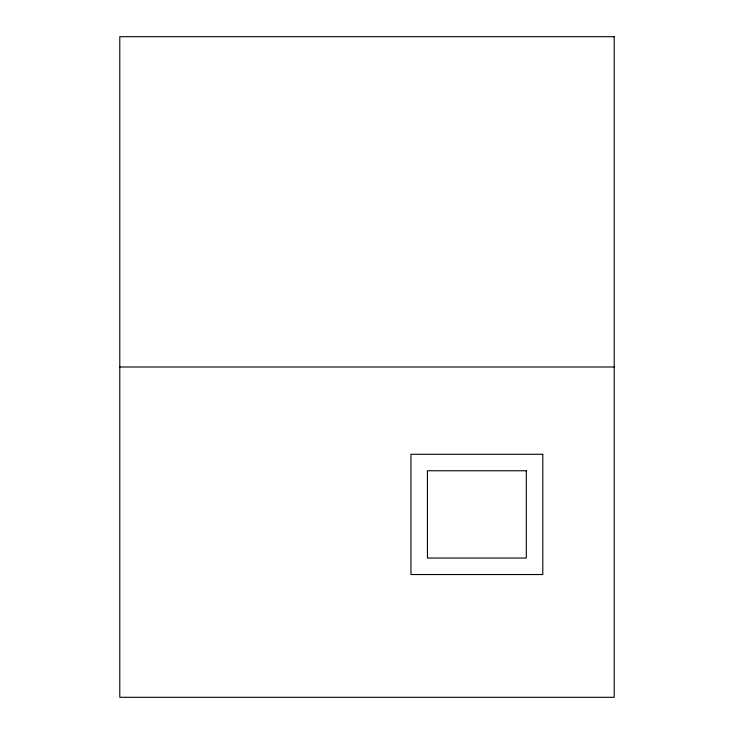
<?xml version="1.0" encoding="UTF-8"?>
<svg xmlns="http://www.w3.org/2000/svg" width="734" height="734" viewBox="0 0 734 734"><rect width="100%" height="100%" fill="white"/><g stroke="black" fill="none" stroke-linecap="round" stroke-linejoin="round"><path stroke-width="1.1" d="M119.789 367L614.211 367M614.211 36.7L119.789 36.7L119.789 697.3L614.211 697.3L614.211 36.7M542.793 454.282L410.948 454.282L410.948 574.529L542.793 574.529L542.793 454.282M526.315 470.769L427.427 470.769L427.427 558.051L526.315 558.051L526.315 470.769"/></g></svg>
